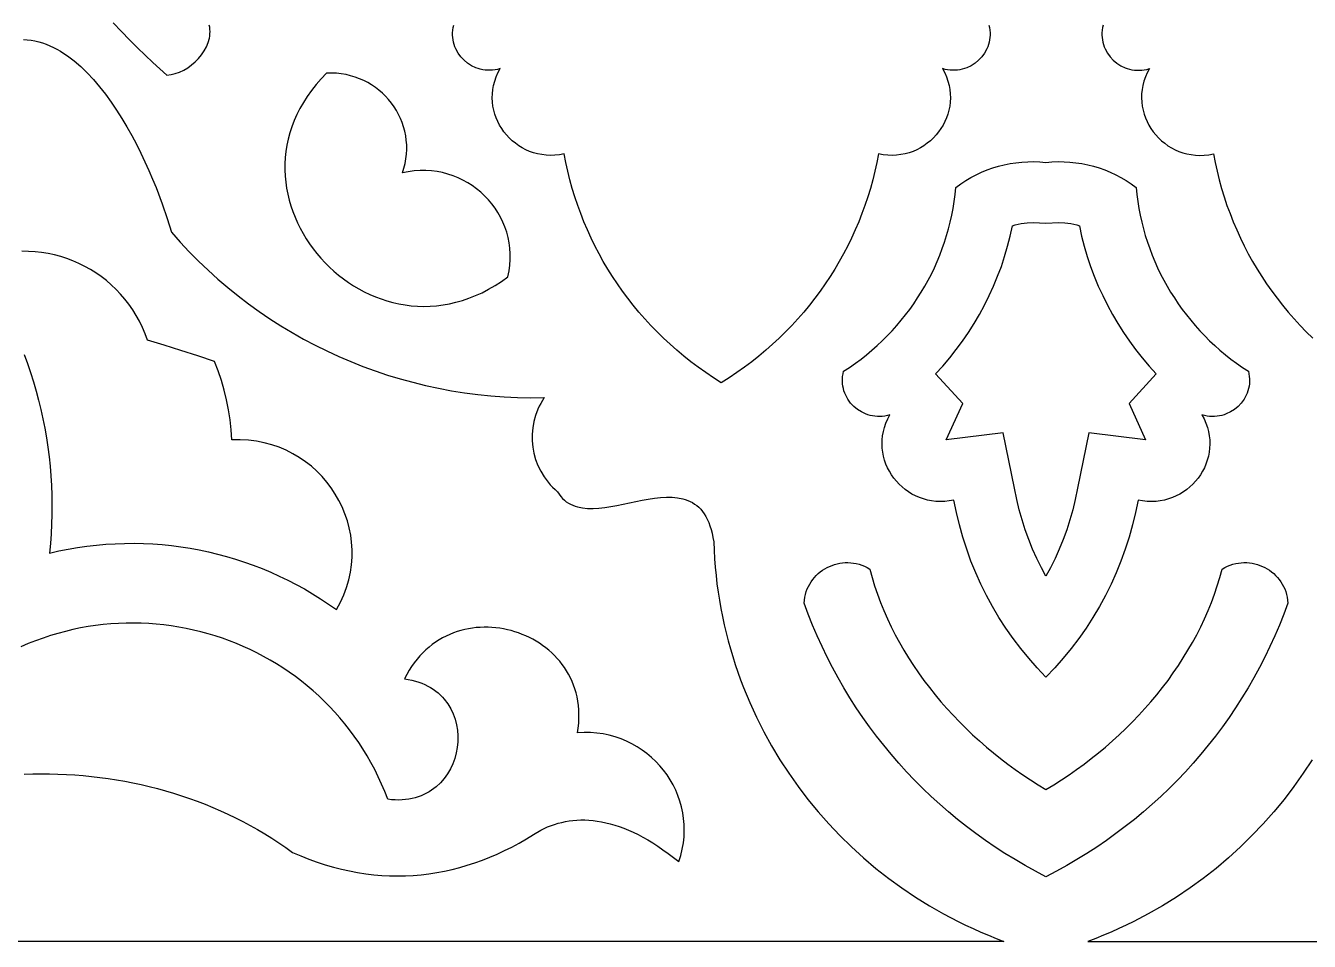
# Model space of a CAD drawing. Extents: x 50 to 3710, y -977 to -877.
# Drawn here: x 2168.5 to 2231.8, y -977.1 to -931.9 of the extents above; entities that cross this region are included whole.
import ezdxf

# ---------------------------------------------------------------- set-up
doc = ezdxf.new("R2010")
doc.units = 0
doc.layers.add('LAYER_1', color=18, linetype='CONTINUOUS')

msp = doc.modelspace()

# ---------------------------------------------------------------- linework, layer by layer
at = {"layer": 'LAYER_1'}
for points in [[(2172.829, -931.77), (2173.229, -932.195), (2173.63, -932.606), (2174.025, -933), (2174.785, -933.724), (2175.472, -934.341), (2175.679, -934.319), (2175.889, -934.27), (2176.097, -934.196), (2176.303, -934.099), (2176.502, -933.981), (2176.693, -933.844), (2176.873, -933.69), (2177.039, -933.521), (2177.189, -933.34), (2177.32, -933.147), (2177.429, -932.946), (2177.515, -932.738), (2177.573, -932.525), (2177.592, -932.417), (2177.602, -932.309), (2177.605, -932.2), (2177.6, -932.092), (2177.586, -931.984), (2177.563, -931.876)], [(2216.03, -931.876), (2216.058, -932.002), (2216.076, -932.127), (2216.086, -932.251), (2216.087, -932.373), (2216.079, -932.493), (2216.064, -932.611), (2216.04, -932.726), (2216.009, -932.839), (2215.971, -932.949), (2215.926, -933.055), (2215.816, -933.257), (2215.681, -933.443), (2215.524, -933.61), (2215.347, -933.757), (2215.152, -933.881), (2214.942, -933.98), (2214.832, -934.019), (2214.719, -934.052), (2214.603, -934.077), (2214.485, -934.094), (2214.365, -934.104), (2214.243, -934.106), (2214.119, -934.099), (2213.994, -934.084), (2213.868, -934.06), (2213.742, -934.026), (2213.85, -934.23), (2213.939, -934.436), (2214.011, -934.643), (2214.066, -934.851), (2214.103, -935.058), (2214.125, -935.265), (2214.13, -935.47), (2214.121, -935.673), (2214.096, -935.873), (2214.057, -936.07), (2214.004, -936.263), (2213.938, -936.451), (2213.859, -936.634), (2213.768, -936.811), (2213.665, -936.981), (2213.55, -937.144), (2213.425, -937.299), (2213.29, -937.445), (2213.144, -937.582), (2212.99, -937.71), (2212.826, -937.826), (2212.654, -937.932), (2212.474, -938.026), (2212.287, -938.107), (2212.094, -938.175), (2211.893, -938.229), (2211.687, -938.269), (2211.476, -938.294), (2211.26, -938.303), (2211.039, -938.296), (2210.815, -938.271), (2210.587, -938.229), (2210.502, -938.662), (2210.406, -939.091), (2210.3, -939.517), (2210.182, -939.939), (2210.054, -940.357), (2209.915, -940.771), (2209.766, -941.18), (2209.606, -941.585), (2209.435, -941.986), (2209.254, -942.382), (2209.063, -942.772), (2208.862, -943.158), (2208.651, -943.538), (2208.43, -943.913), (2208.199, -944.282), (2207.958, -944.646), (2207.707, -945.003), (2207.446, -945.354), (2207.176, -945.699), (2206.897, -946.037), (2206.608, -946.369), (2206.309, -946.694), (2206.002, -947.012), (2205.685, -947.322), (2205.359, -947.625), (2205.024, -947.921), (2204.68, -948.209), (2204.327, -948.489), (2203.966, -948.761), (2203.595, -949.025), (2203.216, -949.28), (2202.829, -949.527), (2202.441, -949.28), (2202.063, -949.025), (2201.692, -948.761), (2201.331, -948.489), (2200.978, -948.209), (2200.634, -947.921), (2200.299, -947.625), (2199.973, -947.322), (2199.656, -947.012), (2199.349, -946.694), (2199.05, -946.369), (2198.761, -946.037), (2198.482, -945.699), (2198.211, -945.354), (2197.951, -945.003), (2197.7, -944.646), (2197.459, -944.282), (2197.228, -943.913), (2197.007, -943.538), (2196.796, -943.158), (2196.594, -942.772), (2196.403, -942.382), (2196.223, -941.986), (2196.052, -941.585), (2195.892, -941.18), (2195.743, -940.771), (2195.604, -940.357), (2195.476, -939.939), (2195.358, -939.517), (2195.251, -939.091), (2195.156, -938.662), (2195.071, -938.229), (2194.843, -938.271), (2194.619, -938.296), (2194.398, -938.303), (2194.182, -938.294), (2193.971, -938.269), (2193.765, -938.229), (2193.564, -938.175), (2193.37, -938.107), (2193.183, -938.026), (2193.004, -937.932), (2192.832, -937.826), (2192.668, -937.71), (2192.514, -937.582), (2192.368, -937.445), (2192.233, -937.299), (2192.107, -937.144), (2191.993, -936.981), (2191.89, -936.811), (2191.799, -936.634), (2191.72, -936.451), (2191.654, -936.263), (2191.601, -936.07), (2191.562, -935.873), (2191.537, -935.673), (2191.528, -935.47), (2191.533, -935.265), (2191.554, -935.058), (2191.592, -934.851), (2191.647, -934.643), (2191.718, -934.436), (2191.808, -934.23), (2191.916, -934.026), (2191.79, -934.06), (2191.664, -934.084), (2191.539, -934.099), (2191.415, -934.106), (2191.293, -934.104), (2191.173, -934.094), (2191.055, -934.077), (2190.939, -934.052), (2190.826, -934.019), (2190.716, -933.98), (2190.506, -933.881), (2190.311, -933.757), (2190.134, -933.61), (2189.977, -933.443), (2189.842, -933.257), (2189.732, -933.055), (2189.687, -932.949), (2189.648, -932.839), (2189.617, -932.726), (2189.594, -932.611), (2189.578, -932.493), (2189.571, -932.373), (2189.572, -932.251), (2189.582, -932.127), (2189.6, -932.002), (2189.628, -931.876)], [(2221.662, -931.876), (2221.634, -932.002), (2221.615, -932.127), (2221.606, -932.251), (2221.605, -932.373), (2221.612, -932.493), (2221.628, -932.611), (2221.651, -932.726), (2221.682, -932.839), (2221.721, -932.949), (2221.766, -933.055), (2221.876, -933.257), (2222.011, -933.443), (2222.168, -933.61), (2222.345, -933.757), (2222.54, -933.881), (2222.75, -933.98), (2222.86, -934.019), (2222.973, -934.052), (2223.089, -934.077), (2223.207, -934.094), (2223.327, -934.104), (2223.449, -934.106), (2223.573, -934.099), (2223.698, -934.084), (2223.823, -934.06), (2223.95, -934.026), (2223.842, -934.23), (2223.752, -934.436), (2223.681, -934.643), (2223.626, -934.851), (2223.588, -935.058), (2223.567, -935.265), (2223.561, -935.47), (2223.571, -935.673), (2223.596, -935.873), (2223.635, -936.07), (2223.688, -936.263), (2223.754, -936.451), (2223.833, -936.634), (2223.924, -936.811), (2224.027, -936.981), (2224.141, -937.144), (2224.267, -937.299), (2224.402, -937.445), (2224.547, -937.582), (2224.702, -937.71), (2224.866, -937.826), (2225.038, -937.932), (2225.217, -938.026), (2225.404, -938.107), (2225.598, -938.175), (2225.798, -938.229), (2226.005, -938.269), (2226.216, -938.294), (2226.432, -938.303), (2226.653, -938.296), (2226.877, -938.271), (2227.105, -938.229), (2227.19, -938.662), (2227.285, -939.091), (2227.392, -939.517), (2227.51, -939.939), (2227.638, -940.357), (2227.777, -940.771), (2227.926, -941.18), (2228.086, -941.585), (2228.257, -941.986), (2228.437, -942.382), (2228.628, -942.772), (2228.829, -943.158), (2229.041, -943.538), (2229.262, -943.913), (2229.493, -944.282), (2229.734, -944.646), (2229.985, -945.003), (2230.245, -945.354), (2230.515, -945.699), (2230.795, -946.037), (2231.084, -946.369), (2231.382, -946.694), (2231.69, -947.012), (2232.007, -947.322)], [(2168.4, -932.588), (2168.59, -932.601), (2168.779, -932.624), (2168.966, -932.659), (2169.152, -932.703), (2169.335, -932.757), (2169.517, -932.821), (2169.697, -932.895), (2169.875, -932.977), (2170.051, -933.068), (2170.225, -933.168), (2170.397, -933.276), (2170.567, -933.392), (2170.901, -933.645), (2171.227, -933.927), (2171.544, -934.234), (2171.852, -934.564), (2172.151, -934.916), (2172.441, -935.285), (2172.721, -935.671), (2172.991, -936.07), (2173.251, -936.481), (2173.501, -936.9), (2173.74, -937.326), (2173.968, -937.757), (2174.186, -938.189), (2174.392, -938.62), (2174.586, -939.049), (2174.769, -939.472), (2174.939, -939.888), (2175.244, -940.687), (2175.497, -941.427), (2175.697, -942.088), (2176.131, -942.58), (2176.578, -943.058), (2177.036, -943.522), (2177.507, -943.972), (2177.989, -944.408), (2178.482, -944.83), (2178.986, -945.237), (2179.501, -945.629), (2180.025, -946.007), (2180.56, -946.37), (2181.104, -946.718), (2181.657, -947.05), (2182.219, -947.367), (2182.789, -947.669), (2183.367, -947.955), (2183.953, -948.225), (2184.546, -948.479), (2185.147, -948.716), (2185.754, -948.938), (2186.367, -949.143), (2186.986, -949.331), (2187.611, -949.502), (2188.241, -949.657), (2188.877, -949.794), (2189.516, -949.914), (2190.16, -950.017), (2190.808, -950.102), (2191.46, -950.169), (2192.115, -950.219), (2192.772, -950.25), (2193.432, -950.263), (2194.095, -950.258), (2194.005, -950.397), (2193.922, -950.54), (2193.847, -950.685), (2193.779, -950.832), (2193.664, -951.133), (2193.579, -951.44), (2193.523, -951.752), (2193.495, -952.067), (2193.496, -952.382), (2193.525, -952.695), (2193.582, -953.005), (2193.667, -953.309), (2193.779, -953.606), (2193.919, -953.893), (2194.087, -954.169), (2194.181, -954.302), (2194.281, -954.431), (2194.389, -954.557), (2194.503, -954.678), (2194.624, -954.795), (2194.751, -954.907), (2194.826, -955.025), (2194.907, -955.132), (2194.993, -955.228), (2195.084, -955.315), (2195.18, -955.392), (2195.281, -955.46), (2195.386, -955.519), (2195.496, -955.57), (2195.61, -955.613), (2195.727, -955.649), (2195.974, -955.698), (2196.234, -955.723), (2196.506, -955.725), (2196.789, -955.708), (2197.08, -955.675), (2197.378, -955.629), (2197.681, -955.574), (2198.298, -955.448), (2198.918, -955.322), (2199.225, -955.267), (2199.529, -955.221), (2199.826, -955.188), (2200.116, -955.172), (2200.397, -955.174), (2200.668, -955.198), (2200.927, -955.248), (2201.051, -955.284), (2201.172, -955.327), (2201.289, -955.378), (2201.402, -955.437), (2201.511, -955.505), (2201.615, -955.583), (2201.715, -955.669), (2201.81, -955.766), (2201.9, -955.873), (2201.985, -955.991), (2202.064, -956.12), (2202.138, -956.26), (2202.206, -956.413), (2202.268, -956.578), (2202.323, -956.755), (2202.373, -956.946), (2202.416, -957.15), (2202.452, -957.368), (2202.468, -957.787), (2202.493, -958.204), (2202.526, -958.619), (2202.567, -959.031), (2202.615, -959.442), (2202.671, -959.851), (2202.735, -960.257), (2202.806, -960.661), (2202.885, -961.063), (2202.972, -961.462), (2203.065, -961.858), (2203.167, -962.252), (2203.275, -962.643), (2203.39, -963.031), (2203.513, -963.416), (2203.642, -963.798), (2203.779, -964.177), (2203.922, -964.553), (2204.23, -965.295), (2204.564, -966.024), (2204.924, -966.738), (2205.31, -967.438), (2205.721, -968.122), (2206.156, -968.79), (2206.616, -969.442), (2207.099, -970.076), (2207.604, -970.692), (2208.132, -971.29), (2208.682, -971.868), (2209.253, -972.427), (2209.845, -972.965), (2210.456, -973.482), (2211.088, -973.977), (2211.738, -974.45), (2212.406, -974.9), (2213.093, -975.326), (2213.797, -975.728), (2214.517, -976.106), (2214.883, -976.285), (2215.254, -976.457), (2215.628, -976.623), (2216.006, -976.783), (2216.388, -976.936), (2216.774, -977.082), (2151.06, -977.082)], [(2168.438, -948.131), (2168.6, -948.576), (2168.751, -949.024), (2168.892, -949.476), (2169.024, -949.93), (2169.145, -950.387), (2169.256, -950.846), (2169.357, -951.308), (2169.448, -951.771), (2169.529, -952.237), (2169.599, -952.705), (2169.659, -953.174), (2169.709, -953.645), (2169.748, -954.117), (2169.777, -954.591), (2169.796, -955.065), (2169.803, -955.54), (2169.801, -956.016), (2169.788, -956.492), (2169.764, -956.969), (2169.729, -957.446), (2169.684, -957.923), (2170.144, -957.819), (2170.606, -957.728), (2171.069, -957.649), (2171.533, -957.584), (2171.997, -957.531), (2172.462, -957.491), (2172.927, -957.463), (2173.392, -957.448), (2173.856, -957.445), (2174.32, -957.455), (2174.783, -957.477), (2175.244, -957.511), (2175.704, -957.558), (2176.163, -957.617), (2176.619, -957.688), (2177.073, -957.771), (2177.525, -957.867), (2177.974, -957.974), (2178.421, -958.093), (2178.864, -958.225), (2179.303, -958.368), (2179.739, -958.523), (2180.171, -958.689), (2180.598, -958.868), (2181.021, -959.058), (2181.44, -959.26), (2181.853, -959.473), (2182.261, -959.698), (2182.664, -959.934), (2183.06, -960.182), (2183.451, -960.441), (2183.836, -960.711), (2184.033, -960.351), (2184.2, -959.986), (2184.338, -959.617), (2184.447, -959.247), (2184.529, -958.875), (2184.583, -958.502), (2184.612, -958.131), (2184.614, -957.762), (2184.591, -957.396), (2184.544, -957.035), (2184.473, -956.678), (2184.379, -956.328), (2184.262, -955.986), (2184.124, -955.652), (2183.964, -955.327), (2183.784, -955.014), (2183.584, -954.712), (2183.366, -954.423), (2183.129, -954.148), (2182.874, -953.889), (2182.602, -953.645), (2182.313, -953.419), (2182.009, -953.211), (2181.69, -953.023), (2181.356, -952.855), (2181.009, -952.708), (2180.649, -952.585), (2180.276, -952.485), (2179.891, -952.41), (2179.496, -952.361), (2179.09, -952.339), (2178.674, -952.345), (2178.645, -951.847), (2178.594, -951.352), (2178.52, -950.86), (2178.423, -950.371), (2178.305, -949.888), (2178.165, -949.41), (2178.003, -948.938), (2177.819, -948.473), (2176.996, -948.2), (2176.17, -947.934), (2175.342, -947.675), (2174.512, -947.424), (2174.397, -947.102), (2174.267, -946.79), (2174.121, -946.489), (2173.962, -946.198), (2173.788, -945.918), (2173.601, -945.65), (2173.402, -945.392), (2173.19, -945.147), (2172.967, -944.914), (2172.733, -944.692), (2172.489, -944.484), (2172.235, -944.288), (2171.972, -944.105), (2171.701, -943.936), (2171.421, -943.781), (2171.134, -943.639), (2170.841, -943.511), (2170.541, -943.398), (2170.235, -943.3), (2169.925, -943.217), (2169.61, -943.149), (2169.291, -943.096), (2168.969, -943.06), (2168.644, -943.039), (2168.318, -943.035)], [(2168.44, -968.835), (2168.856, -968.822), (2169.272, -968.817), (2169.687, -968.819), (2170.103, -968.829), (2170.518, -968.846), (2170.932, -968.871), (2171.345, -968.904), (2171.758, -968.945), (2172.17, -968.993), (2172.58, -969.049), (2172.989, -969.113), (2173.397, -969.184), (2173.803, -969.263), (2174.207, -969.35), (2174.609, -969.444), (2175.009, -969.546), (2175.407, -969.656), (2175.802, -969.773), (2176.195, -969.898), (2176.585, -970.031), (2176.972, -970.171), (2177.356, -970.319), (2177.737, -970.475), (2178.115, -970.639), (2178.489, -970.81), (2178.86, -970.988), (2179.227, -971.175), (2179.59, -971.369), (2179.949, -971.571), (2180.303, -971.78), (2180.653, -971.997), (2180.999, -972.222), (2181.34, -972.455), (2181.676, -972.695), (2182.081, -972.869), (2182.485, -973.028), (2182.888, -973.173), (2183.29, -973.304), (2183.691, -973.421), (2184.091, -973.523), (2184.49, -973.611), (2184.887, -973.686), (2185.284, -973.747), (2185.679, -973.794), (2186.073, -973.827), (2186.465, -973.847), (2186.856, -973.854), (2187.246, -973.847), (2187.633, -973.827), (2188.02, -973.795), (2188.404, -973.749), (2188.786, -973.691), (2189.167, -973.62), (2189.546, -973.536), (2189.923, -973.44), (2190.297, -973.332), (2190.67, -973.211), (2191.04, -973.078), (2191.408, -972.933), (2191.774, -972.777), (2192.138, -972.608), (2192.499, -972.428), (2192.858, -972.236), (2193.214, -972.033), (2193.567, -971.818), (2193.918, -971.593), (2194.251, -971.44), (2194.596, -971.313), (2194.773, -971.259), (2194.953, -971.213), (2195.136, -971.174), (2195.322, -971.142), (2195.511, -971.118), (2195.703, -971.102), (2195.899, -971.094), (2196.097, -971.095), (2196.298, -971.104), (2196.503, -971.121), (2196.71, -971.147), (2196.921, -971.183), (2197.135, -971.228), (2197.352, -971.282), (2197.572, -971.346), (2197.796, -971.42), (2198.022, -971.503), (2198.252, -971.598), (2198.485, -971.702), (2198.721, -971.818), (2198.961, -971.944), (2199.203, -972.081), (2199.449, -972.23), (2199.699, -972.39), (2199.951, -972.562), (2200.207, -972.746), (2200.466, -972.941), (2200.729, -973.15), (2200.826, -972.842), (2200.901, -972.536), (2200.955, -972.23), (2200.989, -971.925), (2201.002, -971.623), (2200.996, -971.323), (2200.971, -971.028), (2200.927, -970.736), (2200.865, -970.45), (2200.787, -970.169), (2200.691, -969.894), (2200.579, -969.626), (2200.451, -969.366), (2200.308, -969.115), (2200.15, -968.872), (2199.978, -968.639), (2199.792, -968.417), (2199.593, -968.206), (2199.382, -968.006), (2199.158, -967.819), (2198.924, -967.645), (2198.678, -967.485), (2198.421, -967.339), (2198.155, -967.209), (2197.88, -967.094), (2197.595, -966.996), (2197.303, -966.915), (2197.002, -966.852), (2196.695, -966.808), (2196.38, -966.783), (2196.06, -966.778), (2195.734, -966.793), (2195.769, -966.557), (2195.793, -966.324), (2195.805, -966.097), (2195.807, -965.873), (2195.798, -965.655), (2195.779, -965.441), (2195.75, -965.231), (2195.711, -965.027), (2195.662, -964.827), (2195.605, -964.632), (2195.539, -964.443), (2195.464, -964.259), (2195.382, -964.08), (2195.291, -963.906), (2195.193, -963.738), (2195.087, -963.575), (2194.974, -963.418), (2194.855, -963.267), (2194.729, -963.122), (2194.597, -962.982), (2194.46, -962.849), (2194.316, -962.722), (2194.168, -962.601), (2194.014, -962.486), (2193.856, -962.378), (2193.694, -962.276), (2193.527, -962.181), (2193.357, -962.092), (2193.183, -962.01), (2193.006, -961.936), (2192.826, -961.868), (2192.644, -961.807), (2192.459, -961.753), (2192.272, -961.706), (2192.083, -961.667), (2191.894, -961.635), (2191.703, -961.611), (2191.511, -961.594), (2191.318, -961.585), (2191.126, -961.584), (2190.933, -961.59), (2190.741, -961.605), (2190.549, -961.628), (2190.359, -961.658), (2190.17, -961.697), (2189.982, -961.745), (2189.796, -961.801), (2189.612, -961.865), (2189.431, -961.938), (2189.252, -962.019), (2189.076, -962.11), (2188.904, -962.209), (2188.735, -962.317), (2188.57, -962.435), (2188.41, -962.561), (2188.254, -962.697), (2188.102, -962.842), (2187.956, -962.997), (2187.815, -963.161), (2187.68, -963.334), (2187.55, -963.518), (2187.427, -963.711), (2187.311, -963.914), (2187.201, -964.127), (2187.386, -964.157), (2187.564, -964.194), (2187.735, -964.239), (2187.899, -964.29), (2188.056, -964.349), (2188.206, -964.414), (2188.349, -964.485), (2188.486, -964.562), (2188.615, -964.645), (2188.738, -964.734), (2188.854, -964.828), (2188.963, -964.926), (2189.066, -965.029), (2189.162, -965.137), (2189.335, -965.364), (2189.481, -965.606), (2189.602, -965.859), (2189.697, -966.122), (2189.767, -966.393), (2189.812, -966.67), (2189.833, -966.95), (2189.83, -967.231), (2189.803, -967.511), (2189.752, -967.788), (2189.678, -968.059), (2189.581, -968.323), (2189.461, -968.577), (2189.319, -968.819), (2189.155, -969.047), (2188.969, -969.259), (2188.762, -969.452), (2188.651, -969.541), (2188.534, -969.625), (2188.412, -969.703), (2188.285, -969.775), (2188.152, -969.841), (2188.015, -969.9), (2187.872, -969.952), (2187.725, -969.998), (2187.572, -970.036), (2187.415, -970.066), (2187.253, -970.089), (2187.086, -970.103), (2186.913, -970.109), (2186.737, -970.106), (2186.555, -970.095), (2186.369, -970.074), (2186.223, -969.697), (2186.068, -969.327), (2185.903, -968.965), (2185.728, -968.611), (2185.544, -968.264), (2185.351, -967.924), (2185.149, -967.592), (2184.938, -967.269), (2184.719, -966.953), (2184.491, -966.644), (2184.256, -966.344), (2184.012, -966.052), (2183.762, -965.768), (2183.504, -965.493), (2183.238, -965.225), (2182.966, -964.966), (2182.688, -964.715), (2182.402, -964.473), (2182.111, -964.239), (2181.814, -964.014), (2181.511, -963.798), (2181.202, -963.59), (2180.888, -963.392), (2180.569, -963.202), (2180.245, -963.021), (2179.916, -962.849), (2179.583, -962.687), (2179.246, -962.533), (2178.905, -962.389), (2178.56, -962.254), (2178.211, -962.128), (2177.859, -962.012), (2177.504, -961.906), (2177.146, -961.809), (2176.786, -961.722), (2176.423, -961.644), (2176.058, -961.577), (2175.691, -961.519), (2175.322, -961.471), (2174.952, -961.433), (2174.58, -961.405), (2174.207, -961.388), (2173.834, -961.381), (2173.459, -961.384), (2173.085, -961.397), (2172.71, -961.421), (2172.335, -961.455), (2171.96, -961.5), (2171.586, -961.556), (2171.213, -961.622), (2170.84, -961.699), (2170.469, -961.788), (2170.099, -961.886), (2169.73, -961.996), (2169.363, -962.118), (2168.999, -962.25), (2168.636, -962.393), (2168.277, -962.548)], [(2231.971, -968.122), (2231.535, -968.79), (2231.076, -969.442), (2230.593, -970.076), (2230.087, -970.692), (2229.559, -971.29), (2229.01, -971.868), (2228.439, -972.427), (2227.847, -972.965), (2227.235, -973.482), (2226.604, -973.977), (2225.954, -974.45), (2225.285, -974.9), (2224.599, -975.326), (2223.895, -975.728), (2223.175, -976.106), (2222.808, -976.285), (2222.438, -976.457), (2222.064, -976.623), (2221.686, -976.783), (2221.304, -976.936), (2220.918, -977.082), (2286.631, -977.082)]]:
    msp.add_lwpolyline(points, dxfattribs=at)
for points in [[(2192.297, -944.298), (2192.358, -944.009), (2192.397, -943.723), (2192.417, -943.44), (2192.418, -943.161), (2192.401, -942.886), (2192.365, -942.615), (2192.312, -942.35), (2192.242, -942.09), (2192.156, -941.838), (2192.055, -941.592), (2191.938, -941.354), (2191.808, -941.124), (2191.663, -940.903), (2191.505, -940.692), (2191.335, -940.49), (2191.153, -940.299), (2190.959, -940.12), (2190.755, -939.952), (2190.54, -939.796), (2190.316, -939.654), (2190.083, -939.525), (2189.841, -939.41), (2189.591, -939.311), (2189.335, -939.226), (2189.072, -939.157), (2188.802, -939.105), (2188.528, -939.07), (2188.248, -939.052), (2187.965, -939.053), (2187.677, -939.073), (2187.387, -939.112), (2187.095, -939.172), (2187.169, -938.938), (2187.227, -938.705), (2187.27, -938.472), (2187.296, -938.241), (2187.308, -938.01), (2187.305, -937.782), (2187.288, -937.557), (2187.257, -937.334), (2187.212, -937.115), (2187.154, -936.901), (2187.084, -936.69), (2187.001, -936.485), (2186.906, -936.286), (2186.8, -936.093), (2186.682, -935.906), (2186.553, -935.727), (2186.415, -935.555), (2186.266, -935.391), (2186.107, -935.237), (2185.939, -935.091), (2185.763, -934.955), (2185.578, -934.83), (2185.385, -934.715), (2185.184, -934.611), (2184.976, -934.52), (2184.761, -934.44), (2184.54, -934.373), (2184.312, -934.32), (2184.079, -934.281), (2183.84, -934.256), (2183.597, -934.245), (2183.348, -934.25), (2183.08, -934.53), (2182.833, -934.814), (2182.605, -935.102), (2182.397, -935.394), (2182.208, -935.689), (2182.038, -935.986), (2181.886, -936.286), (2181.753, -936.588), (2181.637, -936.891), (2181.539, -937.196), (2181.458, -937.501), (2181.394, -937.806), (2181.346, -938.112), (2181.314, -938.417), (2181.298, -938.721), (2181.297, -939.025), (2181.311, -939.326), (2181.339, -939.625), (2181.382, -939.922), (2181.439, -940.216), (2181.509, -940.507), (2181.593, -940.795), (2181.689, -941.078), (2181.798, -941.357), (2181.919, -941.631), (2182.051, -941.899), (2182.195, -942.162), (2182.351, -942.42), (2182.516, -942.67), (2182.693, -942.914), (2182.879, -943.151), (2183.074, -943.38), (2183.279, -943.601), (2183.493, -943.813), (2183.716, -944.017), (2183.947, -944.212), (2184.185, -944.397), (2184.431, -944.571), (2184.685, -944.736), (2184.945, -944.89), (2185.211, -945.032), (2185.484, -945.163), (2185.762, -945.282), (2186.045, -945.388), (2186.334, -945.482), (2186.627, -945.562), (2186.925, -945.629), (2187.226, -945.682), (2187.532, -945.721), (2187.84, -945.744), (2188.151, -945.753), (2188.465, -945.745), (2188.781, -945.722), (2189.099, -945.683), (2189.418, -945.626), (2189.738, -945.553), (2190.059, -945.462), (2190.38, -945.353), (2190.702, -945.225), (2191.023, -945.079), (2191.344, -944.913), (2191.663, -944.728), (2191.981, -944.523)], [(2218.846, -964.047), (2218.411, -963.59), (2217.995, -963.118), (2217.598, -962.633), (2217.221, -962.134), (2216.863, -961.623), (2216.526, -961.1), (2216.209, -960.565), (2215.912, -960.019), (2215.636, -959.462), (2215.381, -958.896), (2215.147, -958.319), (2214.935, -957.734), (2214.744, -957.14), (2214.575, -956.537), (2214.428, -955.927), (2214.304, -955.31), (2214.076, -955.352), (2213.851, -955.377), (2213.631, -955.384), (2213.415, -955.375), (2213.203, -955.35), (2212.997, -955.31), (2212.797, -955.256), (2212.603, -955.188), (2212.416, -955.107), (2212.236, -955.013), (2212.065, -954.907), (2211.901, -954.791), (2211.746, -954.663), (2211.601, -954.526), (2211.465, -954.38), (2211.34, -954.225), (2211.226, -954.062), (2211.123, -953.892), (2211.031, -953.715), (2210.953, -953.532), (2210.886, -953.344), (2210.834, -953.151), (2210.795, -952.954), (2210.77, -952.754), (2210.76, -952.551), (2210.766, -952.346), (2210.787, -952.139), (2210.825, -951.932), (2210.879, -951.724), (2210.951, -951.517), (2211.041, -951.311), (2211.149, -951.107), (2211.022, -951.141), (2210.896, -951.165), (2210.772, -951.18), (2210.648, -951.187), (2210.526, -951.185), (2210.406, -951.176), (2210.288, -951.158), (2210.172, -951.133), (2210.059, -951.1), (2209.949, -951.061), (2209.739, -950.962), (2209.544, -950.838), (2209.367, -950.691), (2209.21, -950.524), (2209.075, -950.338), (2208.965, -950.136), (2208.92, -950.03), (2208.881, -949.92), (2208.85, -949.807), (2208.827, -949.692), (2208.811, -949.574), (2208.804, -949.454), (2208.805, -949.332), (2208.814, -949.208), (2208.833, -949.083), (2208.861, -948.957), (2209.154, -948.764), (2209.441, -948.563), (2209.721, -948.355), (2209.995, -948.139), (2210.261, -947.916), (2210.52, -947.687), (2210.772, -947.451), (2211.016, -947.208), (2211.253, -946.959), (2211.483, -946.704), (2211.705, -946.443), (2211.919, -946.175), (2212.125, -945.903), (2212.323, -945.625), (2212.513, -945.341), (2212.695, -945.053), (2212.869, -944.759), (2213.034, -944.461), (2213.191, -944.158), (2213.339, -943.851), (2213.478, -943.54), (2213.608, -943.224), (2213.73, -942.905), (2213.842, -942.582), (2213.945, -942.255), (2214.039, -941.926), (2214.124, -941.593), (2214.199, -941.257), (2214.264, -940.918), (2214.32, -940.576), (2214.366, -940.233), (2214.402, -939.887), (2214.643, -939.711), (2214.891, -939.548), (2215.145, -939.398), (2215.407, -939.26), (2215.673, -939.135), (2215.945, -939.024), (2216.222, -938.925), (2216.503, -938.84), (2216.788, -938.768), (2217.076, -938.709), (2217.367, -938.665), (2217.66, -938.634), (2217.955, -938.616), (2218.252, -938.613), (2218.549, -938.624), (2218.846, -938.649), (2219.143, -938.624), (2219.44, -938.613), (2219.736, -938.616), (2220.031, -938.634), (2220.324, -938.665), (2220.615, -938.709), (2220.904, -938.768), (2221.188, -938.84), (2221.469, -938.925), (2221.746, -939.024), (2222.018, -939.135), (2222.285, -939.26), (2222.546, -939.398), (2222.801, -939.548), (2223.049, -939.711), (2223.29, -939.887), (2223.326, -940.233), (2223.372, -940.576), (2223.428, -940.918), (2223.493, -941.257), (2223.568, -941.593), (2223.652, -941.926), (2223.746, -942.255), (2223.85, -942.582), (2223.962, -942.905), (2224.083, -943.224), (2224.214, -943.54), (2224.353, -943.851), (2224.501, -944.158), (2224.658, -944.461), (2224.823, -944.759), (2224.997, -945.053), (2225.179, -945.341), (2225.369, -945.625), (2225.567, -945.903), (2225.773, -946.175), (2225.987, -946.443), (2226.209, -946.704), (2226.438, -946.959), (2226.676, -947.208), (2226.92, -947.451), (2227.172, -947.687), (2227.431, -947.916), (2227.697, -948.139), (2227.97, -948.355), (2228.25, -948.563), (2228.537, -948.764), (2228.831, -948.957), (2228.859, -949.083), (2228.877, -949.208), (2228.887, -949.332), (2228.888, -949.454), (2228.881, -949.574), (2228.865, -949.692), (2228.842, -949.807), (2228.811, -949.92), (2228.772, -950.03), (2228.727, -950.136), (2228.617, -950.338), (2228.482, -950.524), (2228.325, -950.691), (2228.148, -950.838), (2227.953, -950.962), (2227.743, -951.061), (2227.633, -951.1), (2227.52, -951.133), (2227.404, -951.158), (2227.286, -951.176), (2227.166, -951.185), (2227.044, -951.187), (2226.92, -951.18), (2226.795, -951.165), (2226.669, -951.141), (2226.543, -951.107), (2226.651, -951.311), (2226.741, -951.517), (2226.812, -951.724), (2226.867, -951.932), (2226.905, -952.139), (2226.926, -952.346), (2226.931, -952.551), (2226.922, -952.754), (2226.897, -952.954), (2226.858, -953.151), (2226.805, -953.344), (2226.739, -953.532), (2226.66, -953.715), (2226.569, -953.892), (2226.466, -954.062), (2226.352, -954.225), (2226.226, -954.38), (2226.091, -954.526), (2225.945, -954.663), (2225.791, -954.791), (2225.627, -954.907), (2225.455, -955.013), (2225.276, -955.107), (2225.089, -955.188), (2224.895, -955.256), (2224.694, -955.31), (2224.488, -955.35), (2224.277, -955.375), (2224.061, -955.384), (2223.84, -955.377), (2223.616, -955.352), (2223.388, -955.31), (2223.264, -955.927), (2223.117, -956.537), (2222.948, -957.14), (2222.757, -957.734), (2222.545, -958.319), (2222.311, -958.896), (2222.056, -959.462), (2221.78, -960.019), (2221.483, -960.565), (2221.166, -961.1), (2220.828, -961.623), (2220.471, -962.134), (2220.094, -962.633), (2219.697, -963.118), (2219.281, -963.59)], [(2218.846, -959.06), (2218.623, -958.652), (2218.397, -958.196), (2218.187, -957.73), (2217.995, -957.257), (2217.821, -956.776), (2217.664, -956.287), (2217.525, -955.791), (2217.404, -955.288), (2217.29, -954.725), (2216.738, -951.989), (2213.928, -952.333), (2214.742, -950.541), (2213.402, -949.089), (2213.756, -948.7), (2214.096, -948.3), (2214.421, -947.889), (2214.731, -947.468), (2215.026, -947.038), (2215.305, -946.598), (2215.569, -946.149), (2215.816, -945.691), (2216.048, -945.226), (2216.263, -944.753), (2216.462, -944.272), (2216.644, -943.784), (2216.808, -943.29), (2216.956, -942.79), (2217.086, -942.285), (2217.199, -941.774), (2217.331, -941.73), (2217.619, -941.665), (2217.913, -941.627), (2218.21, -941.616), (2218.846, -941.655), (2219.481, -941.616), (2219.779, -941.627), (2220.073, -941.665), (2220.361, -941.73), (2220.493, -941.774), (2220.605, -942.285), (2220.736, -942.79), (2220.883, -943.29), (2221.048, -943.784), (2221.23, -944.272), (2221.429, -944.753), (2221.644, -945.226), (2221.875, -945.691), (2222.123, -946.149), (2222.387, -946.598), (2222.666, -947.038), (2222.961, -947.468), (2223.271, -947.889), (2223.596, -948.3), (2223.936, -948.7), (2224.29, -949.089), (2222.95, -950.541), (2223.764, -952.333), (2220.954, -951.989), (2220.402, -954.725), (2220.288, -955.288), (2220.167, -955.791), (2220.028, -956.287), (2219.871, -956.776), (2219.696, -957.257), (2219.504, -957.73), (2219.295, -958.196), (2219.069, -958.652)], [(2218.846, -973.893), (2218.329, -973.623), (2217.82, -973.342), (2217.318, -973.049), (2216.824, -972.745), (2216.339, -972.43), (2215.861, -972.104), (2215.392, -971.768), (2214.932, -971.421), (2214.48, -971.063), (2214.038, -970.696), (2213.604, -970.318), (2213.18, -969.931), (2212.766, -969.534), (2212.36, -969.128), (2211.965, -968.712), (2211.58, -968.287), (2211.205, -967.853), (2210.84, -967.411), (2210.486, -966.959), (2210.142, -966.5), (2209.809, -966.032), (2209.488, -965.556), (2209.177, -965.072), (2208.878, -964.581), (2208.59, -964.082), (2208.314, -963.575), (2208.05, -963.062), (2207.798, -962.541), (2207.558, -962.014), (2207.331, -961.479), (2207.116, -960.939), (2206.914, -960.392), (2206.926, -960.244), (2206.948, -960.101), (2206.98, -959.962), (2207.02, -959.828), (2207.068, -959.698), (2207.125, -959.574), (2207.189, -959.454), (2207.26, -959.34), (2207.339, -959.231), (2207.424, -959.128), (2207.515, -959.031), (2207.611, -958.94), (2207.713, -958.855), (2207.82, -958.777), (2207.932, -958.705), (2208.048, -958.641), (2208.167, -958.583), (2208.29, -958.533), (2208.416, -958.491), (2208.545, -958.456), (2208.676, -958.429), (2208.809, -958.41), (2208.943, -958.399), (2209.078, -958.397), (2209.214, -958.404), (2209.351, -958.42), (2209.487, -958.444), (2209.623, -958.478), (2209.758, -958.522), (2209.892, -958.575), (2210.024, -958.638), (2210.154, -958.712), (2210.267, -959.129), (2210.392, -959.543), (2210.531, -959.954), (2210.682, -960.361), (2210.846, -960.765), (2211.021, -961.165), (2211.209, -961.561), (2211.408, -961.953), (2211.618, -962.34), (2211.839, -962.723), (2212.07, -963.101), (2212.312, -963.474), (2212.564, -963.842), (2212.825, -964.205), (2213.096, -964.562), (2213.376, -964.913), (2213.665, -965.258), (2213.962, -965.598), (2214.267, -965.93), (2214.58, -966.257), (2214.901, -966.577), (2215.229, -966.89), (2215.564, -967.195), (2215.906, -967.494), (2216.254, -967.785), (2216.609, -968.069), (2216.969, -968.344), (2217.334, -968.612), (2217.705, -968.871), (2218.081, -969.122), (2218.461, -969.365), (2218.846, -969.599), (2219.231, -969.365), (2219.611, -969.122), (2219.987, -968.871), (2220.357, -968.612), (2220.723, -968.344), (2221.083, -968.069), (2221.438, -967.785), (2221.786, -967.494), (2222.128, -967.195), (2222.463, -966.89), (2222.791, -966.577), (2223.112, -966.257), (2223.425, -965.93), (2223.73, -965.598), (2224.027, -965.258), (2224.316, -964.913), (2224.596, -964.562), (2224.867, -964.205), (2225.128, -963.842), (2225.38, -963.474), (2225.621, -963.101), (2225.853, -962.723), (2226.074, -962.34), (2226.284, -961.953), (2226.483, -961.561), (2226.67, -961.165), (2226.846, -960.765), (2227.01, -960.361), (2227.161, -959.954), (2227.3, -959.543), (2227.425, -959.129), (2227.538, -958.712), (2227.668, -958.638), (2227.8, -958.575), (2227.934, -958.522), (2228.069, -958.478), (2228.205, -958.444), (2228.341, -958.42), (2228.478, -958.404), (2228.614, -958.397), (2228.749, -958.399), (2228.883, -958.41), (2229.016, -958.429), (2229.147, -958.456), (2229.276, -958.491), (2229.402, -958.533), (2229.525, -958.583), (2229.644, -958.641), (2229.76, -958.705), (2229.871, -958.777), (2229.978, -958.855), (2230.081, -958.94), (2230.177, -959.031), (2230.268, -959.128), (2230.353, -959.231), (2230.431, -959.34), (2230.503, -959.454), (2230.567, -959.574), (2230.624, -959.698), (2230.672, -959.828), (2230.712, -959.962), (2230.743, -960.101), (2230.765, -960.244), (2230.778, -960.392), (2230.576, -960.939), (2230.361, -961.479), (2230.133, -962.014), (2229.894, -962.541), (2229.641, -963.062), (2229.377, -963.575), (2229.101, -964.082), (2228.814, -964.581), (2228.515, -965.072), (2228.204, -965.556), (2227.882, -966.032), (2227.55, -966.5), (2227.206, -966.959), (2226.852, -967.411), (2226.487, -967.853), (2226.112, -968.287), (2225.727, -968.712), (2225.331, -969.128), (2224.926, -969.534), (2224.512, -969.931), (2224.087, -970.318), (2223.654, -970.696), (2223.211, -971.063), (2222.76, -971.421), (2222.3, -971.768), (2221.831, -972.104), (2221.353, -972.43), (2220.868, -972.745), (2220.374, -973.049), (2219.872, -973.342), (2219.363, -973.623)]]:
    msp.add_lwpolyline(points, close=True, dxfattribs=at)

doc.saveas('drawing.dxf')
